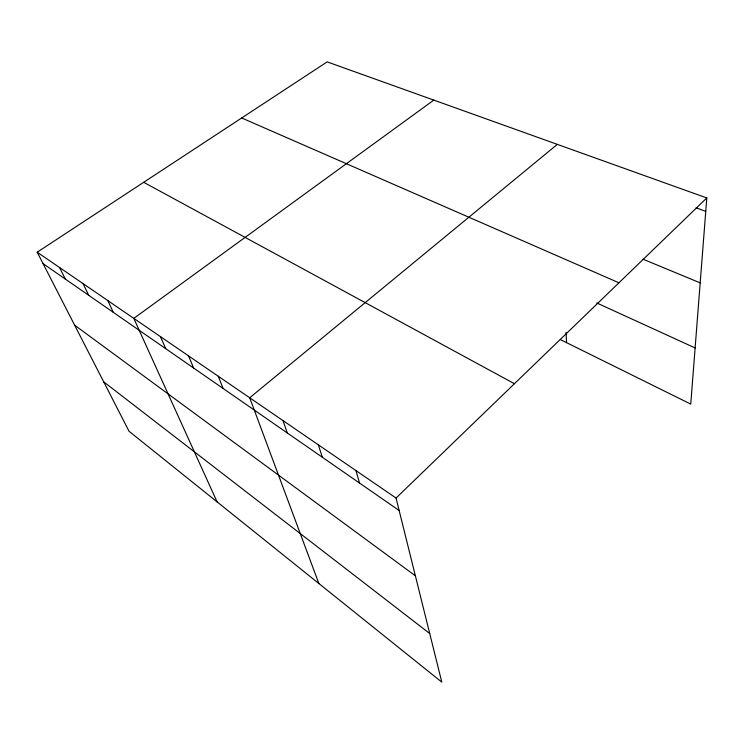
<?xml version="1.0" encoding="UTF-8"?>
<svg xmlns="http://www.w3.org/2000/svg" width="744" height="744" viewBox="0 0 744 744"><rect width="100%" height="100%" fill="white"/><g stroke="black" fill="none" stroke-linecap="round" stroke-linejoin="round"><path stroke-width="1.12" d="M37.2 252.197L396.05 498.052L441.806 682.127L129.047 431.269L37.2 252.197L327.165 61.873L706.8 197.951L690.748 404.104L560.334 339.571M396.05 498.052L706.8 197.951M557.312 144.364L249.696 397.78L318.86 583.519M433.808 100.096L133.808 318.386L217.081 501.875M696.077 207.818L705.758 211.37M643.067 259.219L700.188 282.878M241.698 117.971L618.943 282.804M596.744 302.947L695.119 347.941M143.694 182.299L514.439 383.718M43.068 263.646L399.147 510.514M74.623 325.156L415.375 575.8M103.686 381.812L429.725 633.525M59.557 267.514L65.342 279.084M83.049 283.603L88.722 295.294M107.768 300.539L113.32 312.35M160.462 336.641L165.707 348.666M188.576 355.902L193.626 368.029M218.271 376.25L223.107 388.461M282.999 420.602L287.286 432.962M318.358 444.819L322.301 457.235M355.967 470.589L359.519 483.042M566.082 332.401L566.556 342.649"/></g></svg>
